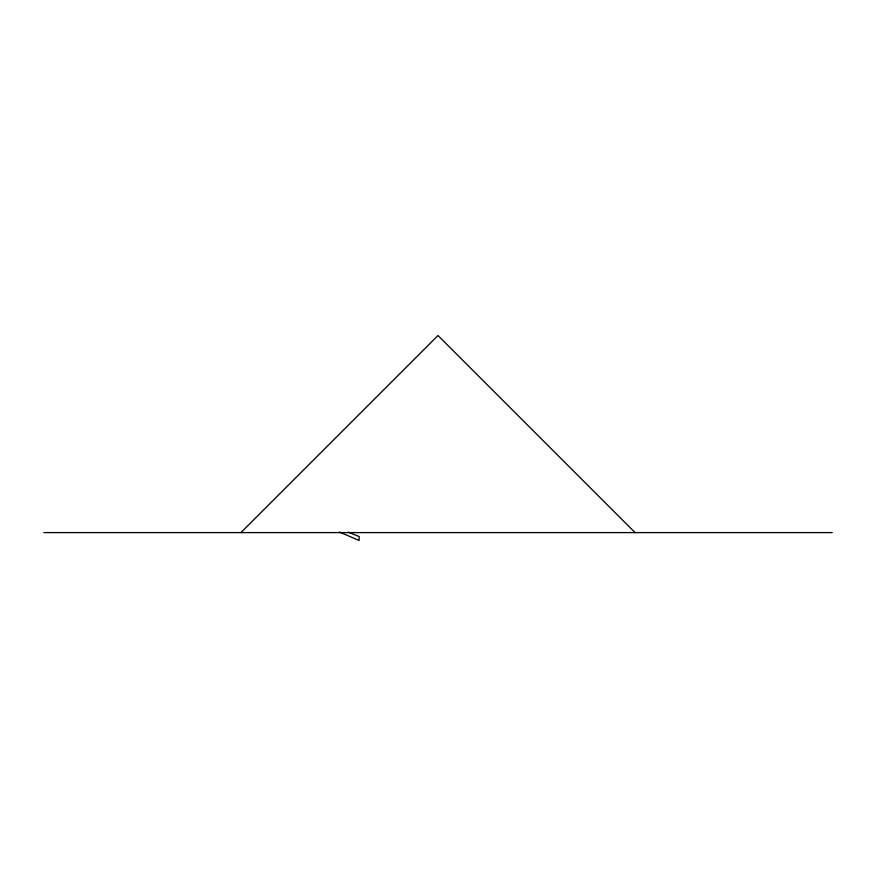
<?xml version="1.0" encoding="UTF-8"?>
<svg xmlns="http://www.w3.org/2000/svg" width="876" height="876" viewBox="0 0 876 876"><rect width="100%" height="100%" fill="white"/><g stroke="black" fill="none" stroke-linecap="round" stroke-linejoin="round"><path stroke-width="1.31" d="M240.9 532.608L438 335.508L635.1 532.608M43.8 532.608L832.2 532.608M348.079 532.115L359.16 536.55L359.16 540.492L339.45 532.017"/></g></svg>
